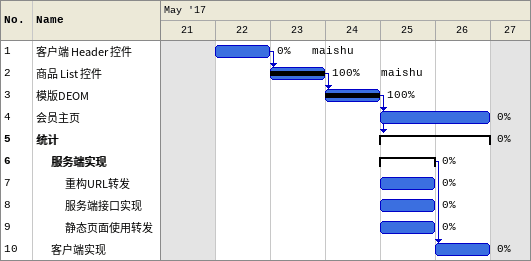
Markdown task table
| ID | Level | Task | Start | Finish | Predecessors | Resources | % complete |
|---|---|---|---|---|---|---|---|
| 1 | 1 | 客户端 Header 控件 | 2017-05-22 | 2017-05-22 |  | maishu | 0 |
| 2 | 1 | 商品 List 控件 | 2017-05-23 | 2017-05-23 | 1 | maishu | 100 |
| 3 | 1 | 模版DEOM | 2017-05-24 | 2017-05-24 | 2 |  | 100 |
| 4 | 1 | 会员主页 | 2017-05-25 | 2017-05-26 | 3 |  | 0 |
| 5 | 1 | **统计** | 2017-05-25 | 2017-05-26 | 3 |  | 0 |
| 6 | 2 | **服务端实现** | 2017-05-25 | 2017-05-25 |  |  | 0 |
| 7 | 3 | 重构URL转发 | 2017-05-25 | 2017-05-25 |  |  | 0 |
| 8 | 3 | 服务端接口实现 | 2017-05-25 | 2017-05-25 |  |  | 0 |
| 9 | 3 | 静态页面使用转发 | 2017-05-25 | 2017-05-25 |  |  | 0 |
| 10 | 2 | 客户端实现 | 2017-05-26 | 2017-05-26 | 6 |  | 0 |
